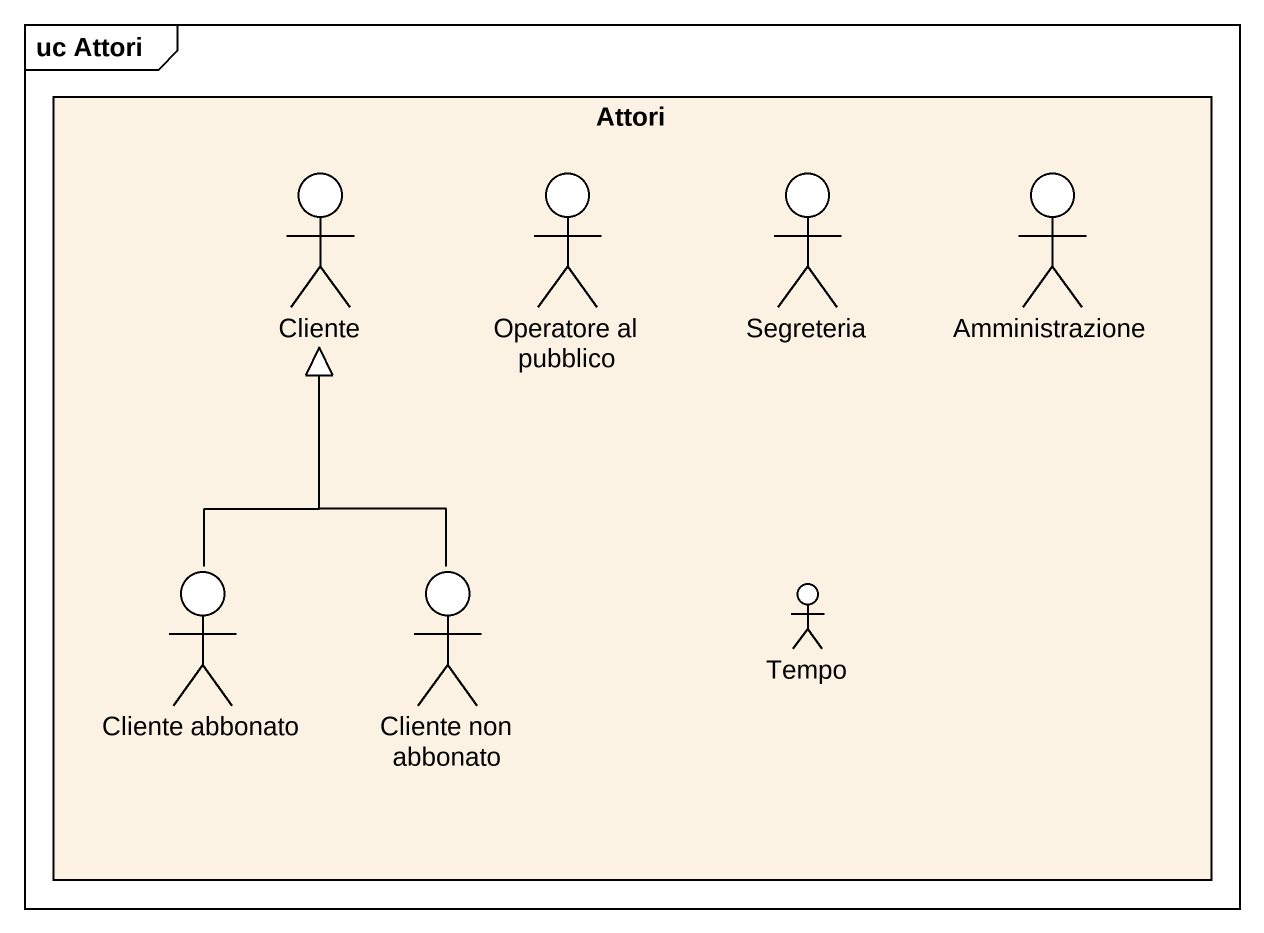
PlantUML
@startuml
mainframe uc Attori
rectangle Attori #FCF2E3 {
  actor Cliente
  actor "Operatore al pubblico" as Operatore_al_pubblico
  actor Segreteria
  actor Amministrazione
  actor "Cliente abbonato" as Cliente_abbonato
  actor "Cliente non abbonato" as Cliente_non_abbonato
  actor Tempo
}
Cliente_abbonato -up-|> Cliente
Cliente_non_abbonato -up-|> Cliente
@enduml
